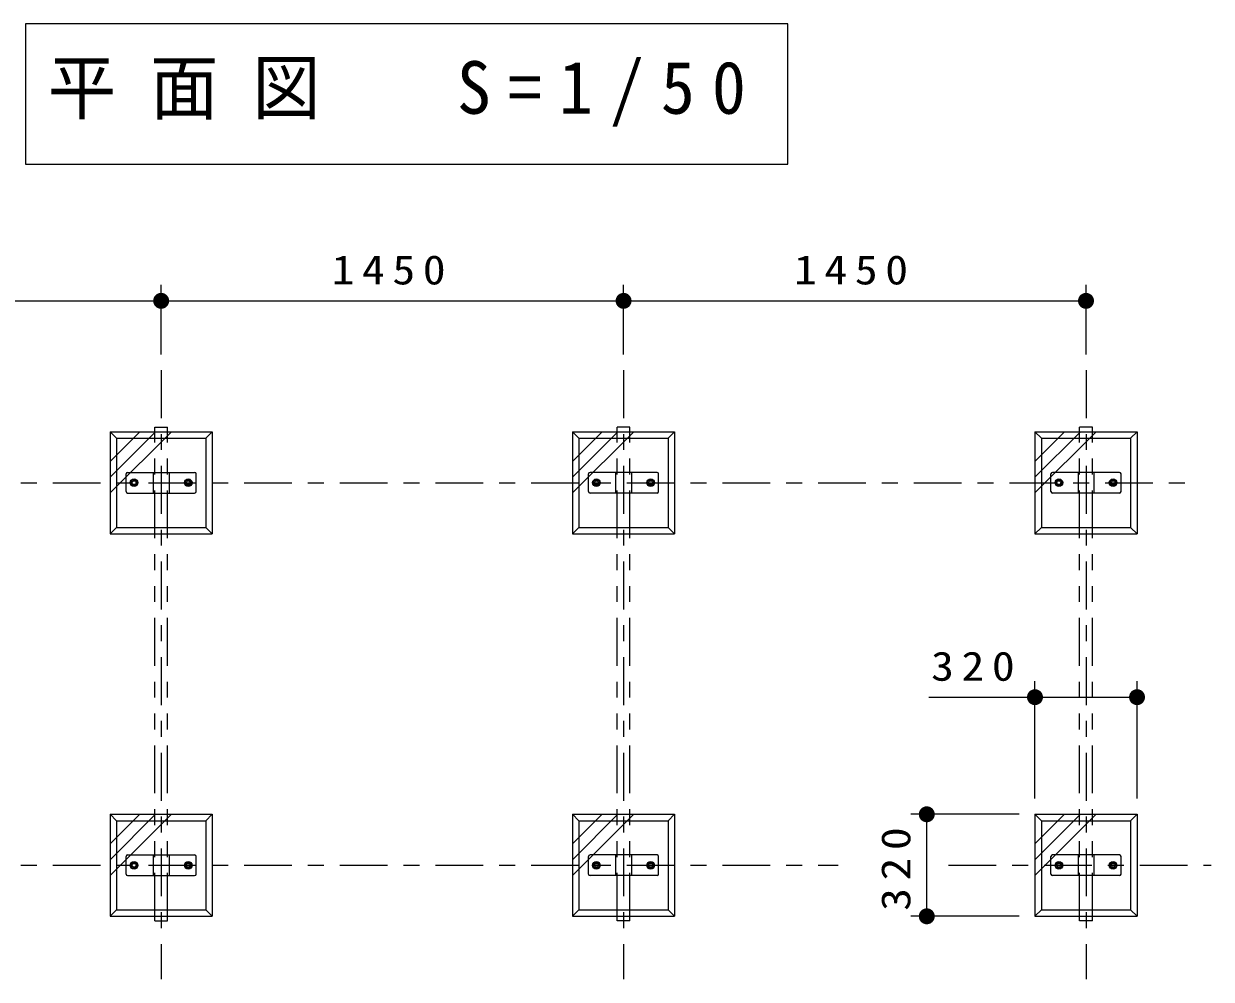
# Model space of a CAD drawing. Units: millimetres on the paper, scale 1:50. Extents: x -385 to 0, y -12 to 267.
# Drawn here: x -319.4 to -245, y 128.2 to 188.1 of the extents above; entities that cross this region are included whole.
import ezdxf

# ---------------------------------------------------------------- set-up
doc = ezdxf.new("R2010")
doc.units = ezdxf.units.MM
doc.linetypes.add('USER2', pattern=[6, 3, -1, 1, -1])
doc.linetypes.add('USER3', pattern=[8, 3, -1, 1, -1, 1, -1])
doc.layers.add('LY_1', color=7, linetype='Continuous', lineweight=25)
doc.styles.add('ＭＳ ゴシック', font='')
doc.styles.get('ＭＳ ゴシック').set_extended_font_data('MS Gothic')

# ---------------------------------------------------------------- blocks, each defined once
blk = doc.blocks.new('filled_dot')
at = {"color": 0, "linetype": 'Continuous', "lineweight": -2, "const_width": 1.25}
blk.add_lwpolyline([(-0.625, 0, 1), (0.625, 0, 1)], format="xyb", close=True, dxfattribs=at)

msp = doc.modelspace()

# ---------------------------------------------------------------- linework, layer by layer
at = {"layer": 'LY_1', "lineweight": 13}
for p, q in [((-319.324, 188.143), (-319.324, 179.343)), ((-271.524, 188.143), (-319.324, 188.143)), ((-271.524, 179.343), (-271.524, 188.143)), ((-319.324, 179.343), (-271.524, 179.343)), ((-310.824, 167.402), (-310.824, 171.758)), ((-281.824, 167.402), (-281.824, 171.758)), ((-252.824, 167.402), (-252.824, 171.758)), ((-339.824, 170.758), (-310.824, 170.758)), ((-310.824, 170.758), (-281.824, 170.758)), ((-281.824, 170.758), (-252.824, 170.758)), ((-314.024, 159.697), (-311.174, 162.547)), ((-314.024, 160.687), (-312.164, 162.547)), ((-314.024, 158.707), (-310.184, 162.547)), ((-313.624, 162.147), (-314.024, 162.547)), ((-308.024, 162.147), (-307.624, 162.547)), ((-285.024, 159.697), (-282.174, 162.547)), ((-285.024, 160.687), (-283.164, 162.547)), ((-285.024, 158.707), (-281.184, 162.547)), ((-284.624, 162.147), (-285.024, 162.547)), ((-279.024, 162.147), (-278.624, 162.547)), ((-256.024, 159.697), (-253.174, 162.547)), ((-256.024, 160.687), (-254.164, 162.547)), ((-256.024, 158.707), (-252.184, 162.547)), ((-255.624, 162.147), (-256.024, 162.547)), ((-250.024, 162.147), (-249.624, 162.547)), ((-313.624, 162.147), (-308.024, 162.147)), ((-313.624, 162.147), (-313.624, 156.547)), ((-308.024, 162.147), (-308.024, 156.547)), ((-284.624, 162.147), (-279.024, 162.147)), ((-284.624, 162.147), (-284.624, 156.547)), ((-279.024, 162.147), (-279.024, 156.547)), ((-255.624, 162.147), (-250.024, 162.147)), ((-255.624, 162.147), (-255.624, 156.547)), ((-250.024, 162.147), (-250.024, 156.547)), ((-313.624, 156.547), (-314.024, 156.147)), ((-313.624, 156.547), (-308.024, 156.547)), ((-307.624, 156.147), (-308.024, 156.547)), ((-284.624, 156.547), (-285.024, 156.147)), ((-284.624, 156.547), (-279.024, 156.547)), ((-278.624, 156.147), (-279.024, 156.547)), ((-255.624, 156.547), (-256.024, 156.147)), ((-255.624, 156.547), (-250.024, 156.547)), ((-249.624, 156.147), (-250.024, 156.547)), ((-256.024, 139.547), (-256.024, 146.895)), ((-249.624, 139.547), (-249.624, 146.895)), ((-262.691, 145.895), (-249.624, 145.895)), ((-314.024, 135.697), (-311.174, 138.547)), ((-314.024, 136.687), (-312.164, 138.547)), ((-314.024, 134.707), (-310.184, 138.547)), ((-313.624, 138.147), (-314.024, 138.547)), ((-308.024, 138.147), (-307.624, 138.547)), ((-285.024, 135.697), (-282.174, 138.547)), ((-285.024, 136.687), (-283.164, 138.547)), ((-285.024, 134.707), (-281.184, 138.547)), ((-284.624, 138.147), (-285.024, 138.547)), ((-279.024, 138.147), (-278.624, 138.547)), ((-257.024, 138.547), (-263.809, 138.547)), ((-262.809, 132.147), (-262.809, 138.547)), ((-256.024, 135.697), (-253.174, 138.547)), ((-256.024, 136.687), (-254.164, 138.547)), ((-256.024, 134.707), (-252.184, 138.547)), ((-255.624, 138.147), (-256.024, 138.547)), ((-250.024, 138.147), (-249.624, 138.547)), ((-313.624, 138.147), (-308.024, 138.147)), ((-313.624, 138.147), (-313.624, 132.547)), ((-308.024, 138.147), (-308.024, 132.547)), ((-284.624, 138.147), (-279.024, 138.147)), ((-284.624, 138.147), (-284.624, 132.547)), ((-279.024, 138.147), (-279.024, 132.547)), ((-255.624, 138.147), (-250.024, 138.147)), ((-255.624, 138.147), (-255.624, 132.547)), ((-250.024, 138.147), (-250.024, 132.547)), ((-313.624, 132.547), (-314.024, 132.147)), ((-313.624, 132.547), (-308.024, 132.547)), ((-307.624, 132.147), (-308.024, 132.547)), ((-284.624, 132.547), (-285.024, 132.147)), ((-284.624, 132.547), (-279.024, 132.547)), ((-278.624, 132.147), (-279.024, 132.547)), ((-257.024, 132.147), (-263.809, 132.147)), ((-255.624, 132.547), (-256.024, 132.147)), ((-255.624, 132.547), (-250.024, 132.547)), ((-249.624, 132.147), (-250.024, 132.547))]:
    msp.add_line(p, q, dxfattribs=at)
at = {"layer": 'LY_1', "linetype": 'USER2', "lineweight": 13}
for p, q in [((-310.824, 166.402), (-310.824, 128.198)), ((-281.824, 166.402), (-281.824, 128.198)), ((-252.824, 166.402), (-252.824, 128.198)), ((-347.626, 159.347), (-245.77, 159.347)), ((-347.626, 135.347), (-268.365, 135.347)), ((-261.451, 135.347), (-244.97, 135.347))]:
    msp.add_line(p, q, dxfattribs=at)
at = {"layer": 'LY_1'}
for p, q in [((-314.024, 162.547), (-314.024, 156.147)), ((-314.024, 162.547), (-307.624, 162.547)), ((-307.624, 162.547), (-307.624, 156.147)), ((-285.024, 162.547), (-285.024, 156.147)), ((-285.024, 162.547), (-278.624, 162.547)), ((-278.624, 162.547), (-278.624, 156.147)), ((-256.024, 162.547), (-256.024, 156.147)), ((-256.024, 162.547), (-249.624, 162.547)), ((-249.624, 162.547), (-249.624, 156.147)), ((-313.024, 158.797), (-313.024, 159.897)), ((-312.924, 159.997), (-308.724, 159.997)), ((-312.634, 159.537), (-312.744, 159.347)), ((-312.414, 159.537), (-312.634, 159.537)), ((-312.305, 159.347), (-312.414, 159.537)), ((-311.324, 159.997), (-311.324, 158.697)), ((-310.324, 159.997), (-310.324, 158.697)), ((-309.234, 159.537), (-309.344, 159.347)), ((-309.014, 159.537), (-309.234, 159.537)), ((-308.905, 159.347), (-309.014, 159.537)), ((-308.624, 158.797), (-308.624, 159.897)), ((-284.024, 158.797), (-284.024, 159.897)), ((-279.724, 159.997), (-283.924, 159.997)), ((-283.744, 159.347), (-283.634, 159.537)), ((-283.634, 159.537), (-283.414, 159.537)), ((-283.414, 159.537), (-283.305, 159.347)), ((-282.324, 159.997), (-282.324, 158.697)), ((-281.324, 159.997), (-281.324, 158.697)), ((-280.344, 159.347), (-280.234, 159.537)), ((-280.234, 159.537), (-280.014, 159.537)), ((-280.014, 159.537), (-279.905, 159.347)), ((-279.624, 158.797), (-279.624, 159.897)), ((-255.024, 158.797), (-255.024, 159.897)), ((-250.724, 159.997), (-254.924, 159.997)), ((-254.744, 159.347), (-254.634, 159.537)), ((-254.634, 159.537), (-254.414, 159.537)), ((-254.414, 159.537), (-254.305, 159.347)), ((-253.324, 159.997), (-253.324, 158.697)), ((-252.324, 159.997), (-252.324, 158.697)), ((-251.344, 159.347), (-251.234, 159.537)), ((-251.234, 159.537), (-251.014, 159.537)), ((-251.014, 159.537), (-250.905, 159.347)), ((-250.624, 158.797), (-250.624, 159.897)), ((-312.924, 158.697), (-308.724, 158.697)), ((-312.744, 159.347), (-312.634, 159.157)), ((-312.634, 159.157), (-312.414, 159.157)), ((-312.414, 159.157), (-312.305, 159.347)), ((-309.344, 159.347), (-309.234, 159.157)), ((-309.234, 159.157), (-309.014, 159.157)), ((-309.014, 159.157), (-308.905, 159.347)), ((-279.724, 158.697), (-283.924, 158.697)), ((-283.634, 159.157), (-283.744, 159.347)), ((-283.414, 159.157), (-283.634, 159.157)), ((-283.305, 159.347), (-283.414, 159.157)), ((-280.234, 159.157), (-280.344, 159.347)), ((-280.014, 159.157), (-280.234, 159.157)), ((-279.905, 159.347), (-280.014, 159.157)), ((-250.724, 158.697), (-254.924, 158.697)), ((-254.634, 159.157), (-254.744, 159.347)), ((-254.414, 159.157), (-254.634, 159.157)), ((-254.305, 159.347), (-254.414, 159.157)), ((-251.234, 159.157), (-251.344, 159.347)), ((-251.014, 159.157), (-251.234, 159.157)), ((-250.905, 159.347), (-251.014, 159.157)), ((-314.024, 156.147), (-307.624, 156.147)), ((-285.024, 156.147), (-278.624, 156.147)), ((-256.024, 156.147), (-249.624, 156.147)), ((-314.024, 138.547), (-314.024, 132.147)), ((-314.024, 138.547), (-307.624, 138.547)), ((-307.624, 138.547), (-307.624, 132.147)), ((-285.024, 138.547), (-285.024, 132.147)), ((-285.024, 138.547), (-278.624, 138.547)), ((-278.624, 138.547), (-278.624, 132.147)), ((-256.024, 138.547), (-256.024, 132.147)), ((-256.024, 138.547), (-249.624, 138.547)), ((-249.624, 138.547), (-249.624, 132.147)), ((-313.024, 134.797), (-313.024, 135.897)), ((-312.924, 135.997), (-308.724, 135.997)), ((-312.634, 135.537), (-312.744, 135.347)), ((-312.414, 135.537), (-312.634, 135.537)), ((-312.305, 135.347), (-312.414, 135.537)), ((-311.324, 135.997), (-311.324, 134.697)), ((-310.324, 135.997), (-310.324, 134.697)), ((-309.234, 135.537), (-309.344, 135.347)), ((-309.014, 135.537), (-309.234, 135.537)), ((-308.905, 135.347), (-309.014, 135.537)), ((-308.624, 134.797), (-308.624, 135.897)), ((-284.024, 134.797), (-284.024, 135.897)), ((-279.724, 135.997), (-283.924, 135.997)), ((-283.744, 135.347), (-283.634, 135.537)), ((-283.634, 135.537), (-283.414, 135.537)), ((-283.414, 135.537), (-283.305, 135.347)), ((-282.324, 135.997), (-282.324, 134.697)), ((-281.324, 135.997), (-281.324, 134.697)), ((-280.344, 135.347), (-280.234, 135.537)), ((-280.234, 135.537), (-280.014, 135.537)), ((-280.014, 135.537), (-279.905, 135.347)), ((-279.624, 134.797), (-279.624, 135.897)), ((-255.024, 134.797), (-255.024, 135.897)), ((-250.724, 135.997), (-254.924, 135.997)), ((-254.744, 135.347), (-254.634, 135.537)), ((-254.634, 135.537), (-254.414, 135.537)), ((-254.414, 135.537), (-254.305, 135.347)), ((-253.324, 135.997), (-253.324, 134.697)), ((-252.324, 135.997), (-252.324, 134.697)), ((-251.344, 135.347), (-251.234, 135.537)), ((-251.234, 135.537), (-251.014, 135.537)), ((-251.014, 135.537), (-250.905, 135.347)), ((-250.624, 134.797), (-250.624, 135.897)), ((-312.744, 135.347), (-312.634, 135.157)), ((-312.634, 135.157), (-312.414, 135.157)), ((-312.414, 135.157), (-312.305, 135.347)), ((-309.344, 135.347), (-309.234, 135.157)), ((-309.234, 135.157), (-309.014, 135.157)), ((-309.014, 135.157), (-308.905, 135.347)), ((-283.634, 135.157), (-283.744, 135.347)), ((-283.414, 135.157), (-283.634, 135.157)), ((-283.305, 135.347), (-283.414, 135.157)), ((-280.234, 135.157), (-280.344, 135.347)), ((-280.014, 135.157), (-280.234, 135.157)), ((-279.905, 135.347), (-280.014, 135.157)), ((-254.634, 135.157), (-254.744, 135.347)), ((-254.414, 135.157), (-254.634, 135.157)), ((-254.305, 135.347), (-254.414, 135.157)), ((-251.234, 135.157), (-251.344, 135.347)), ((-251.014, 135.157), (-251.234, 135.157)), ((-250.905, 135.347), (-251.014, 135.157)), ((-312.924, 134.697), (-308.724, 134.697)), ((-279.724, 134.697), (-283.924, 134.697)), ((-250.724, 134.697), (-254.924, 134.697)), ((-314.024, 132.147), (-307.624, 132.147)), ((-285.024, 132.147), (-278.624, 132.147)), ((-256.024, 132.147), (-249.624, 132.147))]:
    msp.add_line(p, q, dxfattribs=at)
at = {"layer": 'LY_1', "linetype": 'USER3', "lineweight": 13}
for p, q in [((-311.224, 162.827), (-310.424, 162.827)), ((-311.224, 131.867), (-311.224, 162.827)), ((-310.424, 131.867), (-310.424, 162.827)), ((-281.424, 162.827), (-282.224, 162.827)), ((-282.224, 131.867), (-282.224, 162.827)), ((-281.424, 131.867), (-281.424, 162.827)), ((-252.424, 162.827), (-253.224, 162.827)), ((-253.224, 131.867), (-253.224, 162.827)), ((-252.424, 131.867), (-252.424, 162.827)), ((-311.224, 131.867), (-310.424, 131.867)), ((-281.424, 131.867), (-282.224, 131.867)), ((-252.424, 131.867), (-253.224, 131.867))]:
    msp.add_line(p, q, dxfattribs=at)
at = {"layer": 'LY_1'}
for centre, radius in [((-312.524, 159.347), 0.24), ((-312.524, 159.347), 0.19), ((-312.524, 159.347), 0.12), ((-309.124, 159.347), 0.24), ((-309.124, 159.347), 0.19), ((-309.124, 159.347), 0.12), ((-283.524, 159.347), 0.24), ((-283.524, 159.347), 0.19), ((-283.524, 159.347), 0.12), ((-280.124, 159.347), 0.24), ((-280.124, 159.347), 0.19), ((-280.124, 159.347), 0.12), ((-254.524, 159.347), 0.24), ((-254.524, 159.347), 0.19), ((-254.524, 159.347), 0.12), ((-251.124, 159.347), 0.24), ((-251.124, 159.347), 0.19), ((-251.124, 159.347), 0.12), ((-312.524, 135.347), 0.24), ((-312.524, 135.347), 0.19), ((-309.124, 135.347), 0.24), ((-309.124, 135.347), 0.19), ((-283.524, 135.347), 0.24), ((-283.524, 135.347), 0.19), ((-280.124, 135.347), 0.24), ((-280.124, 135.347), 0.19), ((-254.524, 135.347), 0.24), ((-254.524, 135.347), 0.19), ((-251.124, 135.347), 0.24), ((-251.124, 135.347), 0.19), ((-312.524, 135.347), 0.12), ((-309.124, 135.347), 0.12), ((-283.524, 135.347), 0.12), ((-280.124, 135.347), 0.12), ((-254.524, 135.347), 0.12), ((-251.124, 135.347), 0.12)]:
    msp.add_circle(centre, radius, dxfattribs=at)
for centre, start, end in [((-312.924, 159.897), 90, 180), ((-308.724, 159.897), 0, 90), ((-283.924, 159.897), 90, 180), ((-279.724, 159.897), 0, 90), ((-254.924, 159.897), 90, 180), ((-250.724, 159.897), 0, 90), ((-312.924, 158.797), 180, 270), ((-308.724, 158.797), 270, 0), ((-283.924, 158.797), 180, 270), ((-279.724, 158.797), 270, 0), ((-254.924, 158.797), 180, 270), ((-250.724, 158.797), 270, 0), ((-312.924, 135.897), 90, 180), ((-308.724, 135.897), 0, 90), ((-283.924, 135.897), 90, 180), ((-279.724, 135.897), 0, 90), ((-254.924, 135.897), 90, 180), ((-250.724, 135.897), 0, 90), ((-312.924, 134.797), 180, 270), ((-308.724, 134.797), 270, 0), ((-283.924, 134.797), 180, 270), ((-279.724, 134.797), 270, 0), ((-254.924, 134.797), 180, 270), ((-250.724, 134.797), 270, 0)]:
    msp.add_arc(centre, 0.1, start, end, dxfattribs=at)

# ---------------------------------------------------------------- block references
at = {"layer": 'LY_1', "lineweight": 13, "xscale": 0.4, "yscale": 0.4}
for p in [(-310.824, 170.758), (-281.824, 170.758), (-256.024, 145.895)]:
    msp.add_blockref('filled_dot', p, dxfattribs=at)
for p, rotation in [((-310.824, 170.758), 180), ((-281.824, 170.758), 180), ((-252.824, 170.758), 180), ((-249.624, 145.895), 180), ((-262.809, 138.547), 270), ((-262.809, 132.147), 90)]:
    msp.add_blockref('filled_dot', p, dxfattribs=dict(at, rotation=rotation))

# ---------------------------------------------------------------- texts
at = {"layer": 'LY_1', "style": 'ＭＳ ゴシック'}
for s, insert, char_height, attachment_point in [('\\T1.5;\\W0.95;平面図\u3000S=1/50', (-317.924, 183.743), 3.299, 4), ('\\T1.33;\\W1.15;1450', (-296.324, 171.758), 1.833, 8), ('\\T1.33;\\W1.15;1450', (-267.324, 171.758), 1.833, 8), ('\\T1.33;\\W1.15;320', (-259.681, 146.895), 1.833, 8)]:
    msp.add_mtext(s, dxfattribs=dict(at, insert=insert, char_height=char_height, attachment_point=attachment_point))
at = {"layer": 'LY_1', "insert": (-263.809, 135.347), "char_height": 1.833, "attachment_point": 8, "rotation": 90, "style": 'ＭＳ ゴシック'}
msp.add_mtext('\\T1.33;\\W1.15;320', dxfattribs=at)

doc.saveas('drawing.dxf')
